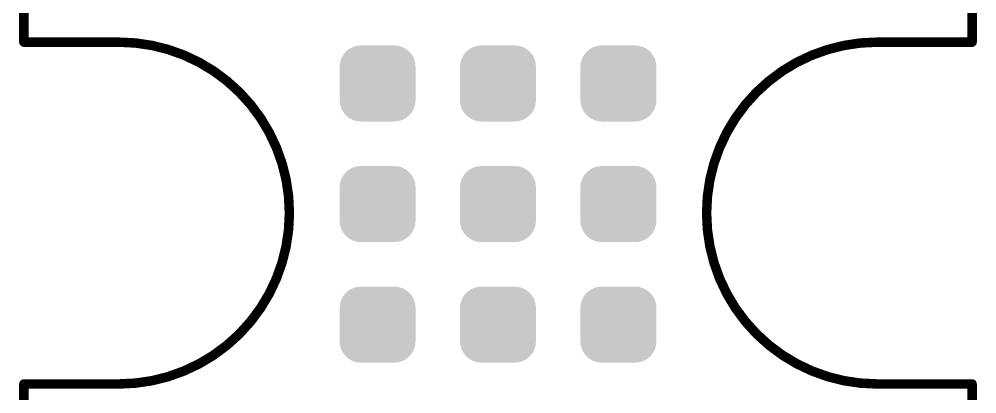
# Model space of a CAD drawing. Header units: millimetres. Extents: x -10.1 to 10.1, y -10.1 to 34.1.
# Drawn here: x -10.1 to 10.1, y 4.19 to 12.08 of the extents above; entities that cross this region are included whole.
import ezdxf

# ---------------------------------------------------------------- set-up
doc = ezdxf.new("R2010")
doc.units = ezdxf.units.MM
for name, color, linetype in [('BottomLayer', 5, 'Continuous'), ('BottomSolder', 6, 'Continuous'), ('Mechanical1', 6, 'Continuous'), ('MultiLayer', 9, 'Continuous'), ('PadHoleLayer', 156, 'Continuous'), ('TopLayer', 1, 'Continuous'), ('TopSolder', 216, 'Continuous')]:
    doc.layers.add(name, color=color, linetype=linetype)

msp = doc.modelspace()

# ---------------------------------------------------------------- hatches: boundary and pattern name
at = {"layer": 'BottomLayer'}
h = msp.add_hatch(color=5, dxfattribs=at)
edge = h.paths.add_edge_path()
edge.add_arc((-2.19, 10.38), 0.35, 270, 360)
edge.add_line((-1.84, 10.38), (-1.84, 11.08))
edge.add_arc((-2.19, 11.08), 0.35, 0, 90)
edge.add_line((-2.19, 11.43), (-2.89, 11.43))
edge.add_arc((-2.89, 11.08), 0.35, 90, 180)
edge.add_line((-3.24, 11.08), (-3.24, 10.38))
edge.add_arc((-2.89, 10.38), 0.35, 180, 270)
edge.add_line((-2.89, 10.03), (-2.19, 10.03))
h = msp.add_hatch(color=5, dxfattribs=at)
edge = h.paths.add_edge_path()
edge.add_arc((-0.35, 11.08), 0.35, 90, 180)
edge.add_line((-0.7, 11.08), (-0.7, 10.38))
edge.add_arc((-0.35, 10.38), 0.35, 180, 270)
edge.add_line((-0.35, 10.03), (0.35, 10.03))
edge.add_arc((0.35, 10.38), 0.35, 270, 360)
edge.add_line((0.7, 10.38), (0.7, 11.08))
edge.add_arc((0.35, 11.08), 0.35, 0, 90)
edge.add_line((0.35, 11.43), (-0.35, 11.43))
h = msp.add_hatch(color=5, dxfattribs=at)
edge = h.paths.add_edge_path()
edge.add_arc((2.19, 11.08), 0.35, 90, 180)
edge.add_line((1.84, 11.08), (1.84, 10.38))
edge.add_arc((2.19, 10.38), 0.35, 180, 270)
edge.add_line((2.19, 10.03), (2.89, 10.03))
edge.add_arc((2.89, 10.38), 0.35, 270, 360)
edge.add_line((3.24, 10.38), (3.24, 11.08))
edge.add_arc((2.89, 11.08), 0.35, 0, 90)
edge.add_line((2.89, 11.43), (2.19, 11.43))
h = msp.add_hatch(color=5, dxfattribs=at)
edge = h.paths.add_edge_path()
edge.add_arc((-2.19, 7.84), 0.35, 270, 360)
edge.add_line((-1.84, 7.84), (-1.84, 8.54))
edge.add_arc((-2.19, 8.54), 0.35, 0, 90)
edge.add_line((-2.19, 8.89), (-2.89, 8.89))
edge.add_arc((-2.89, 8.54), 0.35, 90, 180)
edge.add_line((-3.24, 8.54), (-3.24, 7.84))
edge.add_arc((-2.89, 7.84), 0.35, 180, 270)
edge.add_line((-2.89, 7.49), (-2.19, 7.49))
h = msp.add_hatch(color=5, dxfattribs=at)
edge = h.paths.add_edge_path()
edge.add_arc((-0.35, 8.54), 0.35, 90, 180)
edge.add_line((-0.7, 8.54), (-0.7, 7.84))
edge.add_arc((-0.35, 7.84), 0.35, 180, 270)
edge.add_line((-0.35, 7.49), (0.35, 7.49))
edge.add_arc((0.35, 7.84), 0.35, 270, 360)
edge.add_line((0.7, 7.84), (0.7, 8.54))
edge.add_arc((0.35, 8.54), 0.35, 0, 90)
edge.add_line((0.35, 8.89), (-0.35, 8.89))
h = msp.add_hatch(color=5, dxfattribs=at)
edge = h.paths.add_edge_path()
edge.add_arc((2.19, 8.54), 0.35, 90, 180)
edge.add_line((1.84, 8.54), (1.84, 7.84))
edge.add_arc((2.19, 7.84), 0.35, 180, 270)
edge.add_line((2.19, 7.49), (2.89, 7.49))
edge.add_arc((2.89, 7.84), 0.35, 270, 360)
edge.add_line((3.24, 7.84), (3.24, 8.54))
edge.add_arc((2.89, 8.54), 0.35, 0, 90)
edge.add_line((2.89, 8.89), (2.19, 8.89))
h = msp.add_hatch(color=5, dxfattribs=at)
edge = h.paths.add_edge_path()
edge.add_arc((-2.89, 6), 0.35, 90, 180)
edge.add_line((-3.24, 6), (-3.24, 5.3))
edge.add_arc((-2.89, 5.3), 0.35, 180, 270)
edge.add_line((-2.89, 4.95), (-2.19, 4.95))
edge.add_arc((-2.19, 5.3), 0.35, 270, 360)
edge.add_line((-1.84, 5.3), (-1.84, 6))
edge.add_arc((-2.19, 6), 0.35, 0, 90)
edge.add_line((-2.19, 6.35), (-2.89, 6.35))
h = msp.add_hatch(color=5, dxfattribs=at)
edge = h.paths.add_edge_path()
edge.add_arc((0.35, 5.3), 0.35, 270, 360)
edge.add_line((0.7, 5.3), (0.7, 6))
edge.add_arc((0.35, 6), 0.35, 0, 90)
edge.add_line((0.35, 6.35), (-0.35, 6.35))
edge.add_arc((-0.35, 6), 0.35, 90, 180)
edge.add_line((-0.7, 6), (-0.7, 5.3))
edge.add_arc((-0.35, 5.3), 0.35, 180, 270)
edge.add_line((-0.35, 4.95), (0.35, 4.95))
h = msp.add_hatch(color=5, dxfattribs=at)
edge = h.paths.add_edge_path()
edge.add_arc((2.89, 5.3), 0.35, 270, 360)
edge.add_line((3.24, 5.3), (3.24, 6))
edge.add_arc((2.89, 6), 0.35, 0, 90)
edge.add_line((2.89, 6.35), (2.19, 6.35))
edge.add_arc((2.19, 6), 0.35, 90, 180)
edge.add_line((1.84, 6), (1.84, 5.3))
edge.add_arc((2.19, 5.3), 0.35, 180, 270)
edge.add_line((2.19, 4.95), (2.89, 4.95))
at = {"layer": 'BottomSolder'}
h = msp.add_hatch(color=6, dxfattribs=at)
edge = h.paths.add_edge_path()
edge.add_arc((-2.19, 10.38), 0.452, 270, 360)
edge.add_line((-1.738, 10.38), (-1.738, 11.08))
edge.add_arc((-2.19, 11.08), 0.452, 0, 90)
edge.add_line((-2.19, 11.532), (-2.89, 11.532))
edge.add_arc((-2.89, 11.08), 0.452, 90, 180)
edge.add_line((-3.342, 11.08), (-3.342, 10.38))
edge.add_arc((-2.89, 10.38), 0.452, 180, 270)
edge.add_line((-2.89, 9.928), (-2.19, 9.928))
h = msp.add_hatch(color=6, dxfattribs=at)
edge = h.paths.add_edge_path()
edge.add_arc((-0.35, 11.08), 0.452, 90, 180)
edge.add_line((-0.802, 11.08), (-0.802, 10.38))
edge.add_arc((-0.35, 10.38), 0.452, 180, 270)
edge.add_line((-0.35, 9.928), (0.35, 9.928))
edge.add_arc((0.35, 10.38), 0.452, 270, 360)
edge.add_line((0.802, 10.38), (0.802, 11.08))
edge.add_arc((0.35, 11.08), 0.452, 0, 90)
edge.add_line((0.35, 11.532), (-0.35, 11.532))
h = msp.add_hatch(color=6, dxfattribs=at)
edge = h.paths.add_edge_path()
edge.add_arc((2.19, 11.08), 0.452, 90, 180)
edge.add_line((1.738, 11.08), (1.738, 10.38))
edge.add_arc((2.19, 10.38), 0.452, 180, 270)
edge.add_line((2.19, 9.928), (2.89, 9.928))
edge.add_arc((2.89, 10.38), 0.452, 270, 360)
edge.add_line((3.342, 10.38), (3.342, 11.08))
edge.add_arc((2.89, 11.08), 0.452, 0, 90)
edge.add_line((2.89, 11.532), (2.19, 11.532))
h = msp.add_hatch(color=6, dxfattribs=at)
edge = h.paths.add_edge_path()
edge.add_arc((-2.19, 7.84), 0.452, 270, 360)
edge.add_line((-1.738, 7.84), (-1.738, 8.54))
edge.add_arc((-2.19, 8.54), 0.452, 0, 90)
edge.add_line((-2.19, 8.992), (-2.89, 8.992))
edge.add_arc((-2.89, 8.54), 0.452, 90, 180)
edge.add_line((-3.342, 8.54), (-3.342, 7.84))
edge.add_arc((-2.89, 7.84), 0.452, 180, 270)
edge.add_line((-2.89, 7.388), (-2.19, 7.388))
h = msp.add_hatch(color=6, dxfattribs=at)
edge = h.paths.add_edge_path()
edge.add_arc((-0.35, 8.54), 0.452, 90, 180)
edge.add_line((-0.802, 8.54), (-0.802, 7.84))
edge.add_arc((-0.35, 7.84), 0.452, 180, 270)
edge.add_line((-0.35, 7.388), (0.35, 7.388))
edge.add_arc((0.35, 7.84), 0.452, 270, 360)
edge.add_line((0.802, 7.84), (0.802, 8.54))
edge.add_arc((0.35, 8.54), 0.452, 0, 90)
edge.add_line((0.35, 8.992), (-0.35, 8.992))
h = msp.add_hatch(color=6, dxfattribs=at)
edge = h.paths.add_edge_path()
edge.add_arc((2.19, 8.54), 0.452, 90, 180)
edge.add_line((1.738, 8.54), (1.738, 7.84))
edge.add_arc((2.19, 7.84), 0.452, 180, 270)
edge.add_line((2.19, 7.388), (2.89, 7.388))
edge.add_arc((2.89, 7.84), 0.452, 270, 360)
edge.add_line((3.342, 7.84), (3.342, 8.54))
edge.add_arc((2.89, 8.54), 0.452, 0, 90)
edge.add_line((2.89, 8.992), (2.19, 8.992))
h = msp.add_hatch(color=6, dxfattribs=at)
edge = h.paths.add_edge_path()
edge.add_arc((-2.89, 6), 0.452, 90, 180)
edge.add_line((-3.342, 6), (-3.342, 5.3))
edge.add_arc((-2.89, 5.3), 0.452, 180, 270)
edge.add_line((-2.89, 4.848), (-2.19, 4.848))
edge.add_arc((-2.19, 5.3), 0.452, 270, 360)
edge.add_line((-1.738, 5.3), (-1.738, 6))
edge.add_arc((-2.19, 6), 0.452, 0, 90)
edge.add_line((-2.19, 6.452), (-2.89, 6.452))
h = msp.add_hatch(color=6, dxfattribs=at)
edge = h.paths.add_edge_path()
edge.add_arc((0.35, 5.3), 0.452, 270, 360)
edge.add_line((0.802, 5.3), (0.802, 6))
edge.add_arc((0.35, 6), 0.452, 0, 90)
edge.add_line((0.35, 6.452), (-0.35, 6.452))
edge.add_arc((-0.35, 6), 0.452, 90, 180)
edge.add_line((-0.802, 6), (-0.802, 5.3))
edge.add_arc((-0.35, 5.3), 0.452, 180, 270)
edge.add_line((-0.35, 4.848), (0.35, 4.848))
h = msp.add_hatch(color=6, dxfattribs=at)
edge = h.paths.add_edge_path()
edge.add_arc((2.89, 5.3), 0.452, 270, 360)
edge.add_line((3.342, 5.3), (3.342, 6))
edge.add_arc((2.89, 6), 0.452, 0, 90)
edge.add_line((2.89, 6.452), (2.19, 6.452))
edge.add_arc((2.19, 6), 0.452, 90, 180)
edge.add_line((1.738, 6), (1.738, 5.3))
edge.add_arc((2.19, 5.3), 0.452, 180, 270)
edge.add_line((2.19, 4.848), (2.89, 4.848))
at = {"layer": 'MultiLayer'}
h = msp.add_hatch(color=9, dxfattribs=at)
edge = h.paths.add_edge_path()
edge.add_arc((-2.19, 10.38), 0.35, 270, 360)
edge.add_line((-1.84, 10.38), (-1.84, 11.08))
edge.add_arc((-2.19, 11.08), 0.35, 0, 90)
edge.add_line((-2.19, 11.43), (-2.89, 11.43))
edge.add_arc((-2.89, 11.08), 0.35, 90, 180)
edge.add_line((-3.24, 11.08), (-3.24, 10.38))
edge.add_arc((-2.89, 10.38), 0.35, 180, 270)
edge.add_line((-2.89, 10.03), (-2.19, 10.03))
h = msp.add_hatch(color=9, dxfattribs=at)
edge = h.paths.add_edge_path()
edge.add_arc((-0.35, 11.08), 0.35, 90, 180)
edge.add_line((-0.7, 11.08), (-0.7, 10.38))
edge.add_arc((-0.35, 10.38), 0.35, 180, 270)
edge.add_line((-0.35, 10.03), (0.35, 10.03))
edge.add_arc((0.35, 10.38), 0.35, 270, 360)
edge.add_line((0.7, 10.38), (0.7, 11.08))
edge.add_arc((0.35, 11.08), 0.35, 0, 90)
edge.add_line((0.35, 11.43), (-0.35, 11.43))
h = msp.add_hatch(color=9, dxfattribs=at)
edge = h.paths.add_edge_path()
edge.add_arc((2.19, 11.08), 0.35, 90, 180)
edge.add_line((1.84, 11.08), (1.84, 10.38))
edge.add_arc((2.19, 10.38), 0.35, 180, 270)
edge.add_line((2.19, 10.03), (2.89, 10.03))
edge.add_arc((2.89, 10.38), 0.35, 270, 360)
edge.add_line((3.24, 10.38), (3.24, 11.08))
edge.add_arc((2.89, 11.08), 0.35, 0, 90)
edge.add_line((2.89, 11.43), (2.19, 11.43))
h = msp.add_hatch(color=9, dxfattribs=at)
edge = h.paths.add_edge_path()
edge.add_arc((-2.19, 7.84), 0.35, 270, 360)
edge.add_line((-1.84, 7.84), (-1.84, 8.54))
edge.add_arc((-2.19, 8.54), 0.35, 0, 90)
edge.add_line((-2.19, 8.89), (-2.89, 8.89))
edge.add_arc((-2.89, 8.54), 0.35, 90, 180)
edge.add_line((-3.24, 8.54), (-3.24, 7.84))
edge.add_arc((-2.89, 7.84), 0.35, 180, 270)
edge.add_line((-2.89, 7.49), (-2.19, 7.49))
h = msp.add_hatch(color=9, dxfattribs=at)
edge = h.paths.add_edge_path()
edge.add_arc((-0.35, 8.54), 0.35, 90, 180)
edge.add_line((-0.7, 8.54), (-0.7, 7.84))
edge.add_arc((-0.35, 7.84), 0.35, 180, 270)
edge.add_line((-0.35, 7.49), (0.35, 7.49))
edge.add_arc((0.35, 7.84), 0.35, 270, 360)
edge.add_line((0.7, 7.84), (0.7, 8.54))
edge.add_arc((0.35, 8.54), 0.35, 0, 90)
edge.add_line((0.35, 8.89), (-0.35, 8.89))
h = msp.add_hatch(color=9, dxfattribs=at)
edge = h.paths.add_edge_path()
edge.add_arc((2.19, 8.54), 0.35, 90, 180)
edge.add_line((1.84, 8.54), (1.84, 7.84))
edge.add_arc((2.19, 7.84), 0.35, 180, 270)
edge.add_line((2.19, 7.49), (2.89, 7.49))
edge.add_arc((2.89, 7.84), 0.35, 270, 360)
edge.add_line((3.24, 7.84), (3.24, 8.54))
edge.add_arc((2.89, 8.54), 0.35, 0, 90)
edge.add_line((2.89, 8.89), (2.19, 8.89))
h = msp.add_hatch(color=9, dxfattribs=at)
edge = h.paths.add_edge_path()
edge.add_arc((-2.89, 6), 0.35, 90, 180)
edge.add_line((-3.24, 6), (-3.24, 5.3))
edge.add_arc((-2.89, 5.3), 0.35, 180, 270)
edge.add_line((-2.89, 4.95), (-2.19, 4.95))
edge.add_arc((-2.19, 5.3), 0.35, 270, 360)
edge.add_line((-1.84, 5.3), (-1.84, 6))
edge.add_arc((-2.19, 6), 0.35, 0, 90)
edge.add_line((-2.19, 6.35), (-2.89, 6.35))
h = msp.add_hatch(color=9, dxfattribs=at)
edge = h.paths.add_edge_path()
edge.add_arc((0.35, 5.3), 0.35, 270, 360)
edge.add_line((0.7, 5.3), (0.7, 6))
edge.add_arc((0.35, 6), 0.35, 0, 90)
edge.add_line((0.35, 6.35), (-0.35, 6.35))
edge.add_arc((-0.35, 6), 0.35, 90, 180)
edge.add_line((-0.7, 6), (-0.7, 5.3))
edge.add_arc((-0.35, 5.3), 0.35, 180, 270)
edge.add_line((-0.35, 4.95), (0.35, 4.95))
h = msp.add_hatch(color=9, dxfattribs=at)
edge = h.paths.add_edge_path()
edge.add_arc((2.89, 5.3), 0.35, 270, 360)
edge.add_line((3.24, 5.3), (3.24, 6))
edge.add_arc((2.89, 6), 0.35, 0, 90)
edge.add_line((2.89, 6.35), (2.19, 6.35))
edge.add_arc((2.19, 6), 0.35, 90, 180)
edge.add_line((1.84, 6), (1.84, 5.3))
edge.add_arc((2.19, 5.3), 0.35, 180, 270)
edge.add_line((2.19, 4.95), (2.89, 4.95))
at = {"layer": 'PadHoleLayer'}
h = msp.add_hatch(color=156, dxfattribs=at)
edge = h.paths.add_edge_path()
edge.add_arc((-2.54, 10.73), 0.425, 0, 360)
h = msp.add_hatch(color=156, dxfattribs=at)
edge = h.paths.add_edge_path()
edge.add_arc((0, 10.73), 0.425, 0, 360)
h = msp.add_hatch(color=156, dxfattribs=at)
edge = h.paths.add_edge_path()
edge.add_arc((2.54, 10.73), 0.425, 0, 360)
h = msp.add_hatch(color=156, dxfattribs=at)
edge = h.paths.add_edge_path()
edge.add_arc((-2.54, 8.19), 0.425, 0, 360)
h = msp.add_hatch(color=156, dxfattribs=at)
edge = h.paths.add_edge_path()
edge.add_arc((0, 8.19), 0.425, 0, 360)
h = msp.add_hatch(color=156, dxfattribs=at)
edge = h.paths.add_edge_path()
edge.add_arc((2.54, 8.19), 0.425, 0, 360)
h = msp.add_hatch(color=156, dxfattribs=at)
edge = h.paths.add_edge_path()
edge.add_arc((-2.54, 5.65), 0.425, 0, 360)
h = msp.add_hatch(color=156, dxfattribs=at)
edge = h.paths.add_edge_path()
edge.add_arc((0, 5.65), 0.425, 0, 360)
h = msp.add_hatch(color=156, dxfattribs=at)
edge = h.paths.add_edge_path()
edge.add_arc((2.54, 5.65), 0.425, 0, 360)
at = {"layer": 'TopLayer'}
h = msp.add_hatch(color=1, dxfattribs=at)
edge = h.paths.add_edge_path()
edge.add_arc((-2.19, 10.38), 0.35, 270, 360)
edge.add_line((-1.84, 10.38), (-1.84, 11.08))
edge.add_arc((-2.19, 11.08), 0.35, 0, 90)
edge.add_line((-2.19, 11.43), (-2.89, 11.43))
edge.add_arc((-2.89, 11.08), 0.35, 90, 180)
edge.add_line((-3.24, 11.08), (-3.24, 10.38))
edge.add_arc((-2.89, 10.38), 0.35, 180, 270)
edge.add_line((-2.89, 10.03), (-2.19, 10.03))
h = msp.add_hatch(color=1, dxfattribs=at)
edge = h.paths.add_edge_path()
edge.add_arc((-0.35, 11.08), 0.35, 90, 180)
edge.add_line((-0.7, 11.08), (-0.7, 10.38))
edge.add_arc((-0.35, 10.38), 0.35, 180, 270)
edge.add_line((-0.35, 10.03), (0.35, 10.03))
edge.add_arc((0.35, 10.38), 0.35, 270, 360)
edge.add_line((0.7, 10.38), (0.7, 11.08))
edge.add_arc((0.35, 11.08), 0.35, 0, 90)
edge.add_line((0.35, 11.43), (-0.35, 11.43))
h = msp.add_hatch(color=1, dxfattribs=at)
edge = h.paths.add_edge_path()
edge.add_arc((2.19, 11.08), 0.35, 90, 180)
edge.add_line((1.84, 11.08), (1.84, 10.38))
edge.add_arc((2.19, 10.38), 0.35, 180, 270)
edge.add_line((2.19, 10.03), (2.89, 10.03))
edge.add_arc((2.89, 10.38), 0.35, 270, 360)
edge.add_line((3.24, 10.38), (3.24, 11.08))
edge.add_arc((2.89, 11.08), 0.35, 0, 90)
edge.add_line((2.89, 11.43), (2.19, 11.43))
h = msp.add_hatch(color=1, dxfattribs=at)
edge = h.paths.add_edge_path()
edge.add_arc((-2.19, 7.84), 0.35, 270, 360)
edge.add_line((-1.84, 7.84), (-1.84, 8.54))
edge.add_arc((-2.19, 8.54), 0.35, 0, 90)
edge.add_line((-2.19, 8.89), (-2.89, 8.89))
edge.add_arc((-2.89, 8.54), 0.35, 90, 180)
edge.add_line((-3.24, 8.54), (-3.24, 7.84))
edge.add_arc((-2.89, 7.84), 0.35, 180, 270)
edge.add_line((-2.89, 7.49), (-2.19, 7.49))
h = msp.add_hatch(color=1, dxfattribs=at)
edge = h.paths.add_edge_path()
edge.add_arc((-0.35, 8.54), 0.35, 90, 180)
edge.add_line((-0.7, 8.54), (-0.7, 7.84))
edge.add_arc((-0.35, 7.84), 0.35, 180, 270)
edge.add_line((-0.35, 7.49), (0.35, 7.49))
edge.add_arc((0.35, 7.84), 0.35, 270, 360)
edge.add_line((0.7, 7.84), (0.7, 8.54))
edge.add_arc((0.35, 8.54), 0.35, 0, 90)
edge.add_line((0.35, 8.89), (-0.35, 8.89))
h = msp.add_hatch(color=1, dxfattribs=at)
edge = h.paths.add_edge_path()
edge.add_arc((2.19, 8.54), 0.35, 90, 180)
edge.add_line((1.84, 8.54), (1.84, 7.84))
edge.add_arc((2.19, 7.84), 0.35, 180, 270)
edge.add_line((2.19, 7.49), (2.89, 7.49))
edge.add_arc((2.89, 7.84), 0.35, 270, 360)
edge.add_line((3.24, 7.84), (3.24, 8.54))
edge.add_arc((2.89, 8.54), 0.35, 0, 90)
edge.add_line((2.89, 8.89), (2.19, 8.89))
h = msp.add_hatch(color=1, dxfattribs=at)
edge = h.paths.add_edge_path()
edge.add_arc((-2.89, 6), 0.35, 90, 180)
edge.add_line((-3.24, 6), (-3.24, 5.3))
edge.add_arc((-2.89, 5.3), 0.35, 180, 270)
edge.add_line((-2.89, 4.95), (-2.19, 4.95))
edge.add_arc((-2.19, 5.3), 0.35, 270, 360)
edge.add_line((-1.84, 5.3), (-1.84, 6))
edge.add_arc((-2.19, 6), 0.35, 0, 90)
edge.add_line((-2.19, 6.35), (-2.89, 6.35))
h = msp.add_hatch(color=1, dxfattribs=at)
edge = h.paths.add_edge_path()
edge.add_arc((0.35, 5.3), 0.35, 270, 360)
edge.add_line((0.7, 5.3), (0.7, 6))
edge.add_arc((0.35, 6), 0.35, 0, 90)
edge.add_line((0.35, 6.35), (-0.35, 6.35))
edge.add_arc((-0.35, 6), 0.35, 90, 180)
edge.add_line((-0.7, 6), (-0.7, 5.3))
edge.add_arc((-0.35, 5.3), 0.35, 180, 270)
edge.add_line((-0.35, 4.95), (0.35, 4.95))
h = msp.add_hatch(color=1, dxfattribs=at)
edge = h.paths.add_edge_path()
edge.add_arc((2.89, 5.3), 0.35, 270, 360)
edge.add_line((3.24, 5.3), (3.24, 6))
edge.add_arc((2.89, 6), 0.35, 0, 90)
edge.add_line((2.89, 6.35), (2.19, 6.35))
edge.add_arc((2.19, 6), 0.35, 90, 180)
edge.add_line((1.84, 6), (1.84, 5.3))
edge.add_arc((2.19, 5.3), 0.35, 180, 270)
edge.add_line((2.19, 4.95), (2.89, 4.95))
at = {"layer": 'TopSolder'}
h = msp.add_hatch(color=216, dxfattribs=at)
edge = h.paths.add_edge_path()
edge.add_arc((-2.19, 10.38), 0.452, 270, 360)
edge.add_line((-1.738, 10.38), (-1.738, 11.08))
edge.add_arc((-2.19, 11.08), 0.452, 0, 90)
edge.add_line((-2.19, 11.532), (-2.89, 11.532))
edge.add_arc((-2.89, 11.08), 0.452, 90, 180)
edge.add_line((-3.342, 11.08), (-3.342, 10.38))
edge.add_arc((-2.89, 10.38), 0.452, 180, 270)
edge.add_line((-2.89, 9.928), (-2.19, 9.928))
h = msp.add_hatch(color=216, dxfattribs=at)
edge = h.paths.add_edge_path()
edge.add_arc((-0.35, 11.08), 0.452, 90, 180)
edge.add_line((-0.802, 11.08), (-0.802, 10.38))
edge.add_arc((-0.35, 10.38), 0.452, 180, 270)
edge.add_line((-0.35, 9.928), (0.35, 9.928))
edge.add_arc((0.35, 10.38), 0.452, 270, 360)
edge.add_line((0.802, 10.38), (0.802, 11.08))
edge.add_arc((0.35, 11.08), 0.452, 0, 90)
edge.add_line((0.35, 11.532), (-0.35, 11.532))
h = msp.add_hatch(color=216, dxfattribs=at)
edge = h.paths.add_edge_path()
edge.add_arc((2.19, 11.08), 0.452, 90, 180)
edge.add_line((1.738, 11.08), (1.738, 10.38))
edge.add_arc((2.19, 10.38), 0.452, 180, 270)
edge.add_line((2.19, 9.928), (2.89, 9.928))
edge.add_arc((2.89, 10.38), 0.452, 270, 360)
edge.add_line((3.342, 10.38), (3.342, 11.08))
edge.add_arc((2.89, 11.08), 0.452, 0, 90)
edge.add_line((2.89, 11.532), (2.19, 11.532))
h = msp.add_hatch(color=216, dxfattribs=at)
edge = h.paths.add_edge_path()
edge.add_arc((-2.19, 7.84), 0.452, 270, 360)
edge.add_line((-1.738, 7.84), (-1.738, 8.54))
edge.add_arc((-2.19, 8.54), 0.452, 0, 90)
edge.add_line((-2.19, 8.992), (-2.89, 8.992))
edge.add_arc((-2.89, 8.54), 0.452, 90, 180)
edge.add_line((-3.342, 8.54), (-3.342, 7.84))
edge.add_arc((-2.89, 7.84), 0.452, 180, 270)
edge.add_line((-2.89, 7.388), (-2.19, 7.388))
h = msp.add_hatch(color=216, dxfattribs=at)
edge = h.paths.add_edge_path()
edge.add_arc((-0.35, 8.54), 0.452, 90, 180)
edge.add_line((-0.802, 8.54), (-0.802, 7.84))
edge.add_arc((-0.35, 7.84), 0.452, 180, 270)
edge.add_line((-0.35, 7.388), (0.35, 7.388))
edge.add_arc((0.35, 7.84), 0.452, 270, 360)
edge.add_line((0.802, 7.84), (0.802, 8.54))
edge.add_arc((0.35, 8.54), 0.452, 0, 90)
edge.add_line((0.35, 8.992), (-0.35, 8.992))
h = msp.add_hatch(color=216, dxfattribs=at)
edge = h.paths.add_edge_path()
edge.add_arc((2.19, 8.54), 0.452, 90, 180)
edge.add_line((1.738, 8.54), (1.738, 7.84))
edge.add_arc((2.19, 7.84), 0.452, 180, 270)
edge.add_line((2.19, 7.388), (2.89, 7.388))
edge.add_arc((2.89, 7.84), 0.452, 270, 360)
edge.add_line((3.342, 7.84), (3.342, 8.54))
edge.add_arc((2.89, 8.54), 0.452, 0, 90)
edge.add_line((2.89, 8.992), (2.19, 8.992))
h = msp.add_hatch(color=216, dxfattribs=at)
edge = h.paths.add_edge_path()
edge.add_arc((-2.89, 6), 0.452, 90, 180)
edge.add_line((-3.342, 6), (-3.342, 5.3))
edge.add_arc((-2.89, 5.3), 0.452, 180, 270)
edge.add_line((-2.89, 4.848), (-2.19, 4.848))
edge.add_arc((-2.19, 5.3), 0.452, 270, 360)
edge.add_line((-1.738, 5.3), (-1.738, 6))
edge.add_arc((-2.19, 6), 0.452, 0, 90)
edge.add_line((-2.19, 6.452), (-2.89, 6.452))
h = msp.add_hatch(color=216, dxfattribs=at)
edge = h.paths.add_edge_path()
edge.add_arc((0.35, 5.3), 0.452, 270, 360)
edge.add_line((0.802, 5.3), (0.802, 6))
edge.add_arc((0.35, 6), 0.452, 0, 90)
edge.add_line((0.35, 6.452), (-0.35, 6.452))
edge.add_arc((-0.35, 6), 0.452, 90, 180)
edge.add_line((-0.802, 6), (-0.802, 5.3))
edge.add_arc((-0.35, 5.3), 0.452, 180, 270)
edge.add_line((-0.35, 4.848), (0.35, 4.848))
h = msp.add_hatch(color=216, dxfattribs=at)
edge = h.paths.add_edge_path()
edge.add_arc((2.89, 5.3), 0.452, 270, 360)
edge.add_line((3.342, 5.3), (3.342, 6))
edge.add_arc((2.89, 6), 0.452, 0, 90)
edge.add_line((2.89, 6.452), (2.19, 6.452))
edge.add_arc((2.19, 6), 0.452, 90, 180)
edge.add_line((1.738, 6), (1.738, 5.3))
edge.add_arc((2.19, 5.3), 0.452, 180, 270)
edge.add_line((2.19, 4.848), (2.89, 4.848))

# ---------------------------------------------------------------- linework, layer by layer
at = {"layer": 'Mechanical1', "const_width": 0.2}
for points in [[(-10, 11.6), (-10, 19.25)], [(10, 11.6), (10, 19.25)], [(-10, 11.6), (-8.6, 11.6)], [(-8.6, 11.6), (-8, 11.6)], [(8, 11.6), (8.6, 11.6)], [(8.6, 11.6), (10, 11.6)], [(-10, 4.4), (-8.6, 4.4)], [(-10, 1.49), (-10, 4.4)], [(-8.6, 4.4), (-8, 4.4)], [(8, 4.4), (8.6, 4.4)], [(8.6, 4.4), (10, 4.4)], [(10, -0.6), (10, 4.4)]]:
    msp.add_lwpolyline(points, dxfattribs=at)
at = {"layer": 'Mechanical1', "const_width": 0.1}
for points in [[(-10.05, 11.6, 1), (-9.95, 11.6, 1)], [(-10.05, 11.6, 1), (-9.95, 11.6, 1)], [(-8.65, 11.6, 1), (-8.55, 11.6, 1)], [(-8.65, 11.6, 1), (-8.55, 11.6, 1)], [(-8.05, 11.6, 1), (-7.95, 11.6, 1)], [(-8.05, 11.6, 1), (-7.95, 11.6, 1)], [(7.95, 11.6, 1), (8.05, 11.6, 1)], [(7.95, 11.6, 1), (8.05, 11.6, 1)], [(8.55, 11.6, 1), (8.65, 11.6, 1)], [(8.55, 11.6, 1), (8.65, 11.6, 1)], [(9.95, 11.6, 1), (10.05, 11.6, 1)], [(9.95, 11.6, 1), (10.05, 11.6, 1)], [(-10.05, 4.4, 1), (-9.95, 4.4, 1)], [(-10.05, 4.4, 1), (-9.95, 4.4, 1)], [(-8.65, 4.4, 1), (-8.55, 4.4, 1)], [(-8.65, 4.4, 1), (-8.55, 4.4, 1)], [(-8.05, 4.4, 1), (-7.95, 4.4, 1)], [(-8.05, 4.4, 1), (-7.95, 4.4, 1)], [(7.95, 4.4, 1), (8.05, 4.4, 1)], [(7.95, 4.4, 1), (8.05, 4.4, 1)], [(8.55, 4.4, 1), (8.65, 4.4, 1)], [(8.55, 4.4, 1), (8.65, 4.4, 1)], [(9.95, 4.4, 1), (10.05, 4.4, 1)], [(9.95, 4.4, 1), (10.05, 4.4, 1)]]:
    msp.add_lwpolyline(points, format="xyb", close=True, dxfattribs=at)
at = {"layer": 'Mechanical1', "const_width": 0.2}
for points in [[(-8, 11.6, -1), (-8, 4.4)], [(8, 4.4, -1), (8, 11.6)]]:
    msp.add_lwpolyline(points, format="xyb", dxfattribs=at)

doc.saveas('drawing.dxf')
